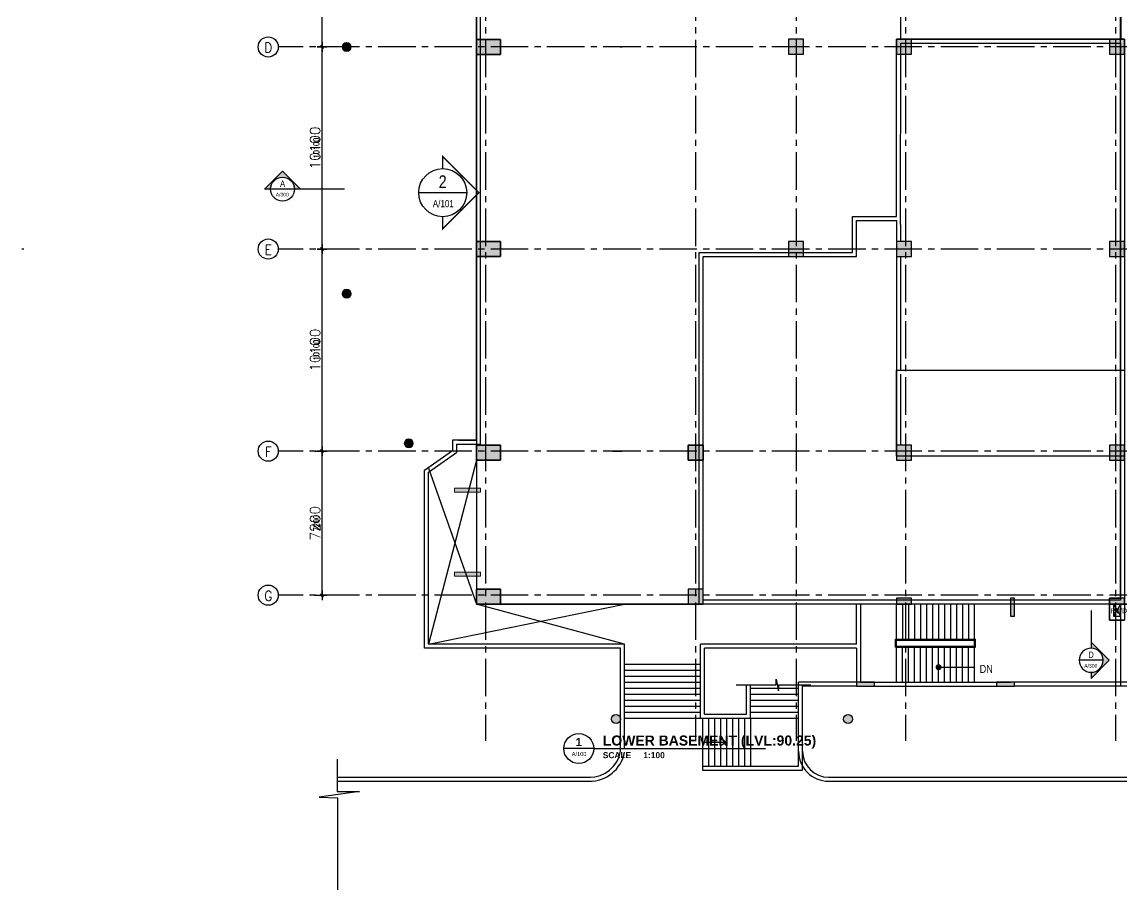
# Model space of a CAD drawing. Header units: millimetres. Extents: x 9951103 to 10069403, y -1438285 to -1363322.
# Drawn here: x 9951103 to 10006100, y -1437778 to -1394396 of the extents above; entities that cross this region are included whole.
import ezdxf
from ezdxf.enums import TextEntityAlignment as Align

# ---------------------------------------------------------------- set-up
doc = ezdxf.new("R2010")
doc.units = ezdxf.units.MM
doc.header["$MEASUREMENT"] = 0
doc.header["$PDMODE"] = 35
doc.linetypes.add('CENTER2', pattern=[1.125, 0.75, -0.125, 0.125, -0.125])
for name, color, linetype in [('A-DIM', 3, 'Continuous'), ('A-DIMN-100', 5, 'Continuous'), ('A-ELEV-MDUM', 4, 'Continuous'), ('A-GRID-100', 5, 'CENTER2'), ('A-REFR-ELEV', 8, 'Continuous'), ('A-REFR-SECT', 8, 'Continuous'), ('A-REFR-TITL-100', 2, 'Continuous'), ('A-TEXT-NOTE-100', 4, 'Continuous'), ('A-WALL-MSNY', 3, 'Continuous'), ('BEAMSZ', 3, 'Continuous'), ('hatch', 8, 'Continuous'), ('S TRUSS', 6, 'Continuous'), ('S-BEAM', 6, 'Continuous'), ('S-COL', 200, 'Continuous'), ('S-CUTOUT', 11, 'Continuous'), ('S-GRID', 8, 'CENTER2'), ('S-HATH-CONC', 253, 'Continuous'), ('S-MIS', 8, 'Continuous')]:
    doc.layers.add(name, color=color, linetype=linetype)
doc.layers.add('STR COL', color=200, linetype='Continuous', lineweight=15)
doc.layers.add('STR HATCH', color=25, linetype='Continuous', lineweight=15)
doc.styles.add('ARIAL', font='arial.ttf', dxfattribs={"width": 0.8})
doc.styles.add('ARIAL-TITLE', font='arialbd.ttf')
doc.styles.add('RomanS', font='romans.shx')
doc.styles.add('ROMANS-TITLE', font='ROMANS.shx', dxfattribs={"width": 0.8})
doc.styles.get("Standard").update_dxf_attribs({"font": 'arial.ttf'})
doc.dimstyles.new('A-150-DIM-EXT', dxfattribs={"dimscale": 150, "dimtxt": 1.8, "dimasz": 0.008, "dimexe": 100, "dimexo": 100, "dimgap": 1, "dimtad": 1, "dimdec": 0, "dimdsep": 46, "dimtxsty": 'ROMANS-TITLE', "dimblk1": 'WSA-DOT-100', "dimblk2": 'WSA-DOT-100', "dimsah": 1, "dimcen": 0.025, "dimse1": 1, "dimse2": 1, "dimclrd": 5, "dimclre": 5, "dimclrt": 7, "dimazin": 2, "dimtfac": 1, "dimtdec": 0, "dimtix": 1, "dimtmove": 2, "dimatfit": 3, "dimldrblk": 'WSA-DOT-100', "dimfxl": 1, "dimtolj": 1, "dimtzin": 0, "dimarcsym": 0})
doc.dimstyles.new('SECDIM', dxfattribs={"dimtxt": 250, "dimasz": 150, "dimexe": 75, "dimexo": 100, "dimgap": 100, "dimtad": 1, "dimdec": 0, "dimzin": 0, "dimdsep": 46, "dimtxsty": 'RomanS', "dimblk1": 'OBLIQUE', "dimblk2": 'OBLIQUE', "dimsah": 1, "dimcen": 0, "dimdle": 75, "dimclrd": 8, "dimclre": 8, "dimclrt": 3, "dimadec": 0, "dimazin": 0, "dimtfac": 1, "dimtdec": 0, "dimtofl": 0, "dimtmove": 2, "dimatfit": 3, "dimldrblk": 'OBLIQUE', "dimfxl": 1, "dimtolj": 1, "dimtzin": 0, "dimarcsym": 0})
doc.dimstyles.get("Standard").update_dxf_attribs({"dimtxt": 0.18, "dimasz": 0.18, "dimexe": 0.18, "dimexo": 0.0625, "dimgap": 0.09, "dimtad": 0, "dimtih": 1, "dimtoh": 1, "dimdec": 4, "dimzin": 0, "dimdsep": 46, "dimtxsty": 'Standard', "dimcen": 0.09, "dimadec": 0, "dimazin": 0, "dimtfac": 1, "dimtdec": 4, "dimtofl": 0, "dimtmove": 0, "dimatfit": 3, "dimfxl": 1, "dimtolj": 1, "dimtzin": 0, "dimarcsym": 0})

# ---------------------------------------------------------------- blocks, each defined once
blk = doc.blocks.new('A-ELEV-REF-1')
at = {"layer": 'A-REFR-ELEV', "ltscale": 800}
blk.add_line((-60, 0), (60, 0), dxfattribs=at)
at = {"layer": 'A-REFR-ELEV', "color": 4, "linetype": 'Continuous', "style": 'ARIAL', "width": 0.8}
for tag, height, p in [('ELEV-NO', 32, (-0.1, 27.6)), ('DRAWING-REF', 18, (1.5, -27))]:
    blk.add_attdef(tag, text='', height=height, dxfattribs=at).set_placement(p, align=Align.MIDDLE)
blk = doc.blocks.new('A-ELEV-REF-ARROW-1')
at = {"layer": 'A-REFR-ELEV', "const_width": 34.3}
blk.add_lwpolyline([(600, 0), (904, 0), (0, -904), (-904, 0), (-600, 0)], dxfattribs=at)
at = {"layer": 'A-REFR-ELEV'}
blk.add_circle((0, 0), 600, dxfattribs=at)
blk = doc.blocks.new('A-SEC-REF-ARROW-1')
at = {"layer": 'A-REFR-SECT'}
h = blk.add_hatch(color=8, dxfattribs=at)
edge = h.paths.add_edge_path()
edge.add_line((0, 904), (0, 600))
edge.add_ellipse((0, 0), major_axis=(424, 424), ratio=1, start_angle=45, end_angle=135)
edge.add_ellipse((0, 0), major_axis=(424, 424), ratio=1, start_angle=135, end_angle=225)
edge.add_line((0, -600), (0, -904))
edge.add_line((0, -904), (-904, 0))
edge.add_line((-904, 0), (0, 904))
at = {"layer": 'A-REFR-SECT', "color": 8, "linetype": 'Continuous', "ltscale": 100}
for p, q in [((-904, 0), (0, 904)), ((0, 904), (0, 600)), ((0, -904), (-904, 0)), ((0, -600), (0, -904))]:
    blk.add_line(p, q, dxfattribs=at)
at = {"layer": 'A-REFR-SECT', "color": 8, "linetype": 'Continuous'}
blk.add_circle((0, 0), 600, dxfattribs=at)
blk = doc.blocks.new('A-SEC-REF-1')
at = {"layer": 'A-REFR-SECT', "ltscale": 800}
blk.add_line((-600, 0), (600, 0), dxfattribs=at)
at = {"layer": 'A-REFR-SECT', "color": 4, "linetype": 'Continuous', "style": 'ARIAL', "width": 0.8}
for tag, height, p in [('SECTION-LETTER', 320, (-1, 276)), ('DRAWING-REF', 180, (15, -270))]:
    blk.add_attdef(tag, text='', height=height, dxfattribs=at).set_placement(p, align=Align.MIDDLE)
blk = doc.blocks.new('A-DETAIL-TITLE-100')
at = {"layer": 'A-REFR-TITL-100', "color": 8, "linetype": 'Continuous'}
blk.add_line((0, 0), (-1500, 0), dxfattribs=at)
blk.add_circle((-750, 0), 750, dxfattribs=at)
at = {"layer": 'A-REFR-TITL-100', "color": 4, "style": 'ARIAL-TITLE'}
for tag, p, height in [('TITLE1', (450, 937), 500), ('TITLE2', (450, 237), 500), ('SCALE1', (450, -480), 300), ('SCALE2', (2479, -480), 300)]:
    blk.add_attdef(tag, p, '', height=height, dxfattribs=at)
at = {"layer": 'A-REFR-TITL-100', "color": 8, "linetype": 'Continuous', "style": 'ARIAL-TITLE'}
blk.add_attdef('DRWG-NO', text='', height=400, dxfattribs=at).set_placement((-751, 326), align=Align.MIDDLE)
at = {"layer": 'A-REFR-TITL-100', "color": 8, "linetype": 'Continuous', "style": 'ARIAL', "width": 0.8}
blk.add_attdef('DRAWING-REF', text='', height=200, dxfattribs=at).set_placement((-735, -270), align=Align.MIDDLE)
blk = doc.blocks.new('WSA-DOT-100')
at = {"layer": 'A-DIMN-100', "color": 5}
for p, q in [((-200, 0), (200, 0)), ((0, -200), (0, 200))]:
    blk.add_line(p, q, dxfattribs=at)
at = {"layer": 'A-DIMN-100', "color": 1, "const_width": 60}
blk.add_lwpolyline([(-30, 0, 1), (30, 0, 1)], format="xyb", close=True, dxfattribs=at)
blk = doc.blocks.new('*D107')
at = {"layer": 'Defpoints', "color": 0}
for p in [(2728, 14480), (3191, 14480), (2728, 7280)]:
    blk.add_point(p, dxfattribs=at)
at = {"layer": 'S-HATH-CONC', "color": 8, "lineweight": -2}
for p, q in [((3191, 7281), (3191, 14479)), ((17728, 14480), (18191, 14480))]:
    blk.add_line(p, q, dxfattribs=at)
at = {"layer": 'S-HATH-CONC', "color": 8, "lineweight": -2, "xscale": 1.2, "yscale": 1.2, "zscale": 1.2}
for p, rotation in [((3191, 14480), 90), ((3191, 7280), 270)]:
    blk.add_blockref('WSA-DOT-100', p, dxfattribs=dict(at, rotation=rotation))
at = {"layer": 'S-HATH-CONC', "color": 8, "insert": (2906, 10880), "char_height": 270, "attachment_point": 5, "rotation": 90, "style": 'ROMANS-TITLE'}
blk.add_mtext('\\A1;7200', dxfattribs=at)
blk = doc.blocks.new('*D108')
at = {"layer": 'Defpoints', "color": 0}
for p in [(3191, 24580), (3280, 24580), (2728, 14480)]:
    blk.add_point(p, dxfattribs=at)
at = {"layer": 'S-HATH-CONC', "color": 8, "lineweight": -2}
for p, q in [((-11720, 24580), (-11809, 24580)), ((3191, 14481), (3191, 24578))]:
    blk.add_line(p, q, dxfattribs=at)
at = {"layer": 'S-HATH-CONC', "color": 8, "lineweight": -2, "xscale": 1.2, "yscale": 1.2, "zscale": 1.2}
for p, rotation in [((3191, 24580), 90), ((3191, 14480), 270)]:
    blk.add_blockref('WSA-DOT-100', p, dxfattribs=dict(at, rotation=rotation))
at = {"layer": 'S-HATH-CONC', "color": 8, "insert": (2906, 19530), "char_height": 270, "attachment_point": 5, "rotation": 90, "style": 'ROMANS-TITLE'}
blk.add_mtext('\\A1;10100', dxfattribs=at)
blk = doc.blocks.new('*D109')
at = {"layer": 'Defpoints', "color": 0}
for p in [(3105, 34680), (3191, 34680), (3280, 24581)]:
    blk.add_point(p, dxfattribs=at)
at = {"layer": 'S-HATH-CONC', "color": 8, "lineweight": -2}
for p, q in [((3191, 24582), (3191, 34679)), ((18105, 34680), (18191, 34680))]:
    blk.add_line(p, q, dxfattribs=at)
at = {"layer": 'S-HATH-CONC', "color": 8, "lineweight": -2, "xscale": 1.2, "yscale": 1.2, "zscale": 1.2}
for p, rotation in [((3191, 34680), 90), ((3191, 24581), 270)]:
    blk.add_blockref('WSA-DOT-100', p, dxfattribs=dict(at, rotation=rotation))
at = {"layer": 'S-HATH-CONC', "color": 8, "insert": (2906, 29630), "char_height": 270, "attachment_point": 5, "rotation": 90, "style": 'ROMANS-TITLE'}
blk.add_mtext('\\A1;10100', dxfattribs=at)
blk = doc.blocks.new('*D110')
at = {"layer": 'Defpoints', "color": 0}
for p in [(3191, 42580), (3477, 42580), (3160, 34680)]:
    blk.add_point(p, dxfattribs=at)
at = {"layer": 'S-HATH-CONC', "color": 8, "lineweight": -2}
for p, q in [((-11523, 42580), (-11809, 42580)), ((3191, 34681), (3191, 42579))]:
    blk.add_line(p, q, dxfattribs=at)
at = {"layer": 'S-HATH-CONC', "color": 8, "lineweight": -2, "xscale": 1.2, "yscale": 1.2, "zscale": 1.2}
for p, rotation in [((3191, 42580), 90), ((3191, 34680), 270)]:
    blk.add_blockref('WSA-DOT-100', p, dxfattribs=dict(at, rotation=rotation))
at = {"layer": 'S-HATH-CONC', "color": 8, "insert": (2906, 38630), "char_height": 270, "attachment_point": 5, "rotation": 90, "style": 'ROMANS-TITLE'}
blk.add_mtext('\\A1;7900', dxfattribs=at)
blk = doc.blocks.new('_Oblique')
at = {"color": 0, "linetype": 'ByBlock', "lineweight": -2}
blk.add_line((-0.5, -0.5), (0.5, 0.5), dxfattribs=at)
blk = doc.blocks.new('*D139')
at = {"layer": 'A-DIM', "color": 8, "linetype": 'ByBlock', "lineweight": -2, "ltscale": 4}
for p, q in [((2828, 14480), (3266, 14480)), ((3191, 7205), (3191, 14555)), ((2828, 7280), (3266, 7280))]:
    blk.add_line(p, q, dxfattribs=at)
at = {"layer": 'Defpoints', "color": 0}
for p in [(2728, 14480), (3191, 14480), (2728, 7280)]:
    blk.add_point(p, dxfattribs=at)
at = {"layer": 'A-DIM', "color": 8, "lineweight": -2, "xscale": 150, "yscale": 150, "zscale": 150}
for p, rotation in [((3191, 14480), 90), ((3191, 7280), 270)]:
    blk.add_blockref('_Oblique', p, dxfattribs=dict(at, rotation=rotation))
at = {"layer": 'A-DIM', "color": 8, "insert": (2841, 10880), "char_height": 500, "attachment_point": 5, "rotation": 90, "style": 'RomanS'}
blk.add_mtext('\\A1;7200', dxfattribs=at)
blk = doc.blocks.new('*D140')
at = {"layer": 'A-DIM', "color": 8, "linetype": 'ByBlock', "lineweight": -2, "ltscale": 4}
for p, q in [((3180, 24580), (3116, 24580)), ((3191, 14405), (3191, 24655)), ((2828, 14480), (3266, 14480))]:
    blk.add_line(p, q, dxfattribs=at)
at = {"layer": 'Defpoints', "color": 0}
for p in [(3191, 24580), (3280, 24580), (2728, 14480)]:
    blk.add_point(p, dxfattribs=at)
at = {"layer": 'A-DIM', "color": 8, "lineweight": -2, "xscale": 150, "yscale": 150, "zscale": 150}
for p, rotation in [((3191, 24580), 90), ((3191, 14480), 270)]:
    blk.add_blockref('_Oblique', p, dxfattribs=dict(at, rotation=rotation))
at = {"layer": 'A-DIM', "color": 8, "insert": (2841, 19530), "char_height": 500, "attachment_point": 5, "rotation": 90, "style": 'RomanS'}
blk.add_mtext('\\A1;10100', dxfattribs=at)
blk = doc.blocks.new('*D141')
at = {"layer": 'A-DIM', "color": 8, "linetype": 'ByBlock', "lineweight": -2, "ltscale": 4}
for p, q in [((3191, 24506), (3191, 34755)), ((3205, 34680), (3266, 34680)), ((3180, 24581), (3116, 24581))]:
    blk.add_line(p, q, dxfattribs=at)
at = {"layer": 'Defpoints', "color": 0}
for p in [(3105, 34680), (3191, 34680), (3280, 24581)]:
    blk.add_point(p, dxfattribs=at)
at = {"layer": 'A-DIM', "color": 8, "lineweight": -2, "xscale": 150, "yscale": 150, "zscale": 150}
for p, rotation in [((3191, 34680), 90), ((3191, 24581), 270)]:
    blk.add_blockref('_Oblique', p, dxfattribs=dict(at, rotation=rotation))
at = {"layer": 'A-DIM', "color": 8, "insert": (2841, 29630), "char_height": 500, "attachment_point": 5, "rotation": 90, "style": 'RomanS'}
blk.add_mtext('\\A1;10100', dxfattribs=at)
blk = doc.blocks.new('*D142')
at = {"layer": 'A-DIM', "color": 8, "linetype": 'ByBlock', "lineweight": -2, "ltscale": 4}
for p, q in [((3377, 42580), (3116, 42580)), ((3191, 34605), (3191, 42655)), ((3260, 34680), (3266, 34680))]:
    blk.add_line(p, q, dxfattribs=at)
at = {"layer": 'Defpoints', "color": 0}
for p in [(3191, 42580), (3477, 42580), (3160, 34680)]:
    blk.add_point(p, dxfattribs=at)
at = {"layer": 'A-DIM', "color": 8, "lineweight": -2, "xscale": 150, "yscale": 150, "zscale": 150}
for p, rotation in [((3191, 42580), 90), ((3191, 34680), 270)]:
    blk.add_blockref('_Oblique', p, dxfattribs=dict(at, rotation=rotation))
at = {"layer": 'A-DIM', "color": 8, "insert": (2841, 38630), "char_height": 500, "attachment_point": 5, "rotation": 90, "style": 'RomanS'}
blk.add_mtext('\\A1;7900', dxfattribs=at)
blk = doc.blocks.new('A$C5ABE449E')
at = {"layer": 'STR HATCH'}
blk.add_hatch(color=8, dxfattribs=at).paths.add_polyline_path([(75, 75), (825, 75), (825, 825), (75, 825)])
at = {"layer": 'STR COL', "color": 8}
blk.add_lwpolyline([(75, 75), (825, 75), (825, 825), (75, 825)], close=True, dxfattribs=at)
blk = doc.blocks.new('A$C2C6B63A1')
at = {"layer": 'STR HATCH'}
blk.add_hatch(color=256, dxfattribs=at).paths.add_polyline_path([(0, 75), (1200, 75), (1200, 825), (0, 825)])
at = {"layer": 'STR COL'}
blk.add_lwpolyline([(0, 75), (1200, 75), (1200, 825), (0, 825)], close=True, dxfattribs=at)
blk = doc.blocks.new('REV COL LAYOUT')
blk.add_hatch(color=8).paths.add_polyline_path([(30088, -35927), (30288, -35927), (30288, -35027), (30088, -35027)])
at = {"layer": 'STR HATCH'}
h = blk.add_hatch(color=8, dxfattribs=at)
edge = h.paths.add_edge_path()
edge.add_arc((-3106, -7477), 225, 0, 360)
h = blk.add_hatch(color=8, dxfattribs=at)
edge = h.paths.add_edge_path()
edge.add_arc((-3106, -19813), 225, 0, 360)
h = blk.add_hatch(color=8, dxfattribs=at)
edge = h.paths.add_edge_path()
edge.add_arc((0, -27290), 225, 0, 360)
for points in [[(2288, -29526), (3588, -29526), (3588, -29726), (2288, -29726)], [(2288, -33727), (3588, -33727), (3588, -33927), (2288, -33927)], [(24388, -35327), (25138, -35327), (25138, -35027), (24388, -35027)], [(35038, -35327), (35788, -35327), (35788, -35027), (35038, -35027)], [(22388, -39228), (22388, -39428), (23288, -39428), (23288, -39228)], [(29388, -39228), (29388, -39428), (30288, -39428), (30288, -39228)]]:
    blk.add_hatch(color=8, dxfattribs=at).paths.add_polyline_path(points)
h = blk.add_hatch(color=8, dxfattribs=at)
edge = h.paths.add_edge_path()
edge.add_arc((21963, -41067), 225, 0, 360)
edge = h.paths.add_edge_path()
edge.add_arc((10361, -41067), 225, 0, 360)
at = {"layer": 'S TRUSS', "color": 8}
for points in [[(30088, -35927), (30288, -35927), (30288, -35027), (30088, -35027)], [(22388, -39228), (22388, -39428), (23288, -39428), (23288, -39228)], [(29388, -39228), (29388, -39428), (30288, -39428), (30288, -39228)]]:
    blk.add_lwpolyline(points, close=True, dxfattribs=at)
for centre in [(10361, -41067), (21963, -41067), (21963, -41067)]:
    blk.add_circle(centre, 225, dxfattribs=at)
at = {"layer": 'STR COL', "color": 8}
for points in [[(2288, -29526), (3588, -29526), (3588, -29726), (2288, -29726)], [(2288, -33727), (3588, -33727), (3588, -33927), (2288, -33927)], [(24388, -35327), (25138, -35327), (25138, -35027), (24388, -35027)], [(35038, -35327), (35788, -35327), (35788, -35027), (35038, -35027)]]:
    blk.add_lwpolyline(points, close=True, dxfattribs=at)
for centre in [(-3106, -7477), (-3106, -19813), (0, -27290)]:
    blk.add_circle(centre, 225, dxfattribs=at)
at = {"layer": 'A-WALL-MSNY', "color": 8}
for p in [(3388, -7927), (3388, -18027), (3388, -28202), (3388, -35403)]:
    blk.add_blockref('A$C2C6B63A1', p, dxfattribs=at)
at = {"layer": 'hatch', "color": 8}
for p in [(18913, -7910), (24313, -7910), (34963, -7910), (18913, -18027), (24313, -18027), (34963, -18027), (13888, -28202), (24313, -28202), (34963, -28202), (13888, -35402)]:
    blk.add_blockref('A$C5ABE449E', p, dxfattribs=at)
blk = doc.blocks.new('A$C3E527FA5')
at = {"layer": 'S-HATH-CONC'}
for points in [[(42569.4, 34323.3), (43319.4, 34323.3), (43319.4, 35073.3), (42569.4, 35073.3)], [(42569.4, 24205.7), (43319.4, 24205.7), (43319.4, 24955.7), (42569.4, 24955.7)], [(42569.4, 14030.8), (43319.4, 14030.8), (43319.4, 14780.8), (42569.4, 14780.8)], [(31919.3, 6830.8), (32669.3, 6830.8), (32669.3, 7130.8), (31919.3, 7130.8)], [(37619.3, 6230.8), (37819.3, 6230.8), (37819.3, 7130.8), (37619.3, 7130.8)], [(42569.4, 6830.8), (43319.4, 6830.8), (43319.4, 7130.8), (42569.4, 7130.8)], [(29919.5, 2929.7), (29919.5, 2729.7), (30819.5, 2729.7), (30819.5, 2929.7)], [(36919.5, 2929.7), (36919.5, 2729.7), (37819.5, 2729.7), (37819.5, 2929.7)]]:
    blk.add_hatch(color=8, dxfattribs=at).paths.add_polyline_path(points)
at = {"color": 8}
for points in [[(10919.1, 35055.5), (12119.1, 35055.5), (12119.1, 34305.5), (10919.1, 34305.5)], [(26519.1, 34323.3), (27269.1, 34323.3), (27269.1, 35073.3), (26519.1, 35073.3)], [(31919.3, 34323.3), (32669.3, 34323.3), (32669.3, 35073.3), (31919.3, 35073.3)], [(10919.1, 24955.7), (12119.1, 24955.7), (12119.1, 24205.7), (10919.1, 24205.7)], [(26519.1, 24205.7), (27269.1, 24205.7), (27269.1, 24955.7), (26519.1, 24955.7)], [(31919.3, 24205.7), (32669.3, 24205.7), (32669.3, 24955.7), (31919.3, 24955.7)], [(10919.1, 14780.8), (12119.1, 14780.8), (12119.1, 14030.8), (10919.1, 14030.8)], [(21494.2, 14780.8), (22244.2, 14780.8), (22244.2, 14030.8), (21494.2, 14030.8)], [(31919.3, 14030.8), (32669.3, 14030.8), (32669.3, 14780.8), (31919.3, 14780.8)], [(10919.1, 7580.1), (12119.1, 7580.1), (12119.1, 6830.1), (10919.1, 6830.1)], [(21494.2, 6830.8), (22244.2, 6830.8), (22244.2, 7580.8), (21494.2, 7580.8)]]:
    blk.add_lwpolyline(points, close=True, dxfattribs=at)
at = {"layer": 'A-DIM', "color": 8, "linetype": 'ByBlock', "ltscale": 4}
for centre in [(503.4, 34680.3), (503.4, 24580.7), (503.4, 14479.7), (503.4, 7280.1)]:
    blk.add_circle(centre, 503.4, dxfattribs=at)
at = {"layer": 'A-GRID-100', "color": 8, "linetype": 'CENTER2', "ltscale": 2500}
for p, q in [((11369.1, 54731.7), (11369.1, 2245.6)), ((21869.2, 54731.7), (21869.2, 2245.6)), ((26894.1, 54731.7), (26894.1, 2245.6)), ((32369.3, 54731.7), (32369.3, 2245.6)), ((42869.4, 54731.7), (42869.4, 2245.6)), ((80999.3, 34680.3), (1006.7, 34680.3)), ((80999.3, 24580.7), (1006.7, 24580.7)), ((80999.3, 14479.7), (1006.7, 14479.7)), ((80999.3, 7280.1), (1006.7, 7280.1))]:
    blk.add_line(p, q, dxfattribs=at)
at = {"layer": 'S TRUSS', "color": 8}
for points in [[(29919.5, 2929.7), (29919.5, 2729.7), (30819.5, 2729.7), (30819.5, 2929.7)], [(36919.5, 2929.7), (36919.5, 2729.7), (37819.5, 2729.7), (37819.5, 2929.7)], [(36919.5, 2929.7), (36919.5, 2729.7), (37819.5, 2729.7), (37819.5, 2929.7)], [(36919.5, 2929.7), (36919.5, 2729.7), (37819.5, 2729.7), (37819.5, 2929.7)]]:
    blk.add_lwpolyline(points, close=True, dxfattribs=at)
at = {"layer": 'S-COL', "color": 8}
for points in [[(10919.1, 34305.5), (12119.1, 34305.5), (12119.1, 35055.5), (10919.1, 35055.5)], [(42569.4, 34323.3), (43319.4, 34323.3), (43319.4, 35073.3), (42569.4, 35073.3)], [(10919.1, 24205.7), (12119.1, 24205.7), (12119.1, 24955.7), (10919.1, 24955.7)], [(42569.4, 24205.7), (43319.4, 24205.7), (43319.4, 24955.7), (42569.4, 24955.7)], [(10919.1, 14030.8), (12119.1, 14030.8), (12119.1, 14780.8), (10919.1, 14780.8)], [(21494.2, 14030.8), (22244.2, 14030.8), (22244.2, 14780.8), (21494.2, 14780.8)], [(42569.4, 14030.8), (43319.4, 14030.8), (43319.4, 14780.8), (42569.4, 14780.8)], [(10919.1, 6830.1), (12119.1, 6830.1), (12119.1, 7580.1), (10919.1, 7580.1)], [(31919.3, 6830.8), (32669.3, 6830.8), (32669.3, 7130.8), (31919.3, 7130.8)], [(37619.3, 6230.8), (37819.3, 6230.8), (37819.3, 7130.8), (37619.3, 7130.8)], [(42569.4, 6830.8), (43319.4, 6830.8), (43319.4, 7130.8), (42569.4, 7130.8)]]:
    blk.add_lwpolyline(points, close=True, dxfattribs=at)
at = {"layer": 'BEAMSZ', "color": 8, "linetype": 'Continuous', "style": 'RomanS', "width": 0.85}
for s, p in [('D', (505.7, 34646.7)), ('E', (505.7, 24547.1)), ('F', (505.7, 14446.1)), ('G', (505.7, 7246.5))]:
    blk.add_text(s, height=500, dxfattribs=at).set_placement(p, align=Align.MIDDLE)
at = {"layer": 'S-HATH-CONC', "color": 8}
for base, p1, p2, picture, middle in [((3191.2, 42580.4), (3159.5, 34680.3), (3476.7, 42580.4), '*D110', (2906.2, 38630.3)), ((3191.2, 34680.3), (3280.2, 24580.7), (3105.2, 34680.3), '*D109', (2906.2, 29630.5)), ((3191.2, 24579.7), (2727.7, 14479.7), (3280.2, 24579.7), '*D108', (2906.2, 19529.7)), ((3191.2, 14479.7), (2727.7, 7280.1), (2727.7, 14479.7), '*D107', (2906.2, 10879.9))]:
    dim = blk.add_linear_dim(base=base, p1=p1, p2=p2, angle=90, dimstyle='A-150-DIM-EXT', override={"dimse2": 0, "dimclrd": 8, "dimclre": 8, "dimclrt": 8}, dxfattribs=at)
    dim.commit()
    dim.dimension.update_dxf_attribs({"geometry": picture, "text_midpoint": middle})
blk = doc.blocks.new('A$C38CA724D')
at = {"layer": 'A-DIM', "color": 8, "linetype": 'ByBlock', "ltscale": 4}
for centre in [(503.4, 34680.3), (503.4, 24580.7), (503.4, 14479.7), (503.4, 7280.1)]:
    blk.add_circle(centre, 503.4, dxfattribs=at)
at = {"layer": 'S-GRID', "color": 8, "linetype": 'CENTER2', "ltscale": 2500}
for p, q in [((11369.1, 54731.7), (11369.1, 0)), ((21869.2, 54731.7), (21869.2, 0)), ((26894.1, 54731.7), (26894.1, 0)), ((32369.3, 54731.7), (32369.3, 0)), ((42869.4, 54731.7), (42869.4, 0)), ((80999.3, 34680.3), (1006.7, 34680.3)), ((80999.3, 24580.7), (1006.7, 24580.7)), ((80999.3, 14479.7), (1006.7, 14479.7)), ((80999.3, 7280.1), (1006.7, 7280.1))]:
    blk.add_line(p, q, dxfattribs=at)
at = {"layer": 'BEAMSZ', "color": 8, "linetype": 'Continuous', "style": 'RomanS', "width": 0.85}
for s, p in [('D', (505.7, 34646.7)), ('E', (505.7, 24547.1)), ('F', (505.7, 14446.1)), ('G', (505.7, 7246.5))]:
    blk.add_text(s, height=500, dxfattribs=at).set_placement(p, align=Align.MIDDLE)
at = {"layer": 'A-DIM', "color": 8, "linetype": 'ByBlock', "ltscale": 4}
for base, p1, p2, picture, middle in [((3191.2, 42580.4), (3159.5, 34680.3), (3476.7, 42580.4), '*D142', (2841.2, 38630.3)), ((3191.2, 34680.3), (3280.2, 24580.7), (3105.2, 34680.3), '*D141', (2841.2, 29630.5)), ((3191.2, 24579.7), (2727.7, 14479.7), (3280.2, 24579.7), '*D140', (2841.2, 19529.7)), ((3191.2, 14479.7), (2727.7, 7280.1), (2727.7, 14479.7), '*D139', (2841.2, 10879.9))]:
    dim = blk.add_linear_dim(base=base, p1=p1, p2=p2, angle=90, dimstyle='SECDIM', override={"dimtxt": 500, "dimclrt": 8}, dxfattribs=at)
    dim.commit()
    dim.dimension.update_dxf_attribs({"geometry": picture, "text_midpoint": middle})
blk = doc.blocks.new('A$C1FD4616B')
at = {"layer": 'S-MIS', "color": 8}
for p, q in [((1966, 26620), (1966, 53619)), ((2166, 26420), (2166, 53819)), ((766, 26620), (766, 26108)), ((1966, 26620), (766, 26620)), ((966, 26420), (2166, 26420)), ((966, 26420), (966, 26004)), ((1066, 26620), (1966, 26620)), ((-634, 25122), (766, 26108)), ((-434, 25018), (966, 26004)), ((-634, 16220), (-634, 25122)), ((-434, 16420), (-434, 25018)), ((22966, 14519), (22966, 18419)), ((22966, 14519), (22966, 18419)), ((23266, 18419), (23266, 16619)), ((23566, 18419), (23566, 16619)), ((23866, 18419), (23866, 16619)), ((24166, 18419), (24166, 16619)), ((24466, 18419), (24466, 16619)), ((24766, 18419), (24766, 16619)), ((25066, 18419), (25066, 16619)), ((25366, 18419), (25366, 16619)), ((25666, 18419), (25666, 16619)), ((25966, 18419), (25966, 16619)), ((26266, 18419), (26266, 16619)), ((26566, 18419), (26566, 16619)), ((26866, 14519), (26866, 18419)), ((22916, 16669), (26916, 16669)), ((22916, 16269), (22916, 16669)), ((22966, 16619), (26866, 16619)), ((26916, 16269), (26916, 16669)), ((9166, 16220), (-634, 16220)), ((9166, 16220), (-634, 16220)), ((9366, 16420), (-434, 16420)), ((9366, 16420), (-434, 16420)), ((9166, 11069), (9166, 16220)), ((9166, 11069), (9166, 16220)), ((9166, 11218), (9166, 16220)), ((9366, 11218), (9366, 16420)), ((9366, 11218), (9366, 16420)), ((9366, 11218), (9366, 16420)), ((13166, 12719), (13166, 16420)), ((20966, 16420), (13166, 16420)), ((13366, 12919), (13366, 16220)), ((20966, 16220), (13366, 16220)), ((22916, 16269), (26916, 16269)), ((22966, 16319), (26866, 16319)), ((23266, 14519), (23266, 16319)), ((23566, 14519), (23566, 16319)), ((23866, 14519), (23866, 16319)), ((24166, 14519), (24166, 16319)), ((24466, 14519), (24466, 16319)), ((24766, 14519), (24766, 16319)), ((25066, 14519), (25066, 16319)), ((25366, 14519), (25366, 16319)), ((25666, 14519), (25666, 16319)), ((25966, 14519), (25966, 16319)), ((26266, 14519), (26266, 16319)), ((26566, 14519), (26566, 16319)), ((9357, 15419), (13158, 15419)), ((9357, 15119), (13158, 15119)), ((9357, 14819), (13158, 14819)), ((9357, 14519), (13158, 14519)), ((15466, 12919), (15466, 14388)), ((15666, 12719), (15666, 14388)), ((18066, 13819), (18066, 14520)), ((20966, 14520), (18066, 14520)), ((18066, 10319), (18066, 14389)), ((18266, 10119), (18266, 14389)), ((18266, 11218), (18266, 14320)), ((20966, 14320), (18266, 14320)), ((20966, 14320), (28866, 14320)), ((21166, 14520), (28666, 14520)), ((46666, 14520), (28866, 14520)), ((46466, 14320), (28866, 14320)), ((9366, 14219), (13158, 14219)), ((9366, 13919), (13158, 13919)), ((15666, 14219), (18066, 14219)), ((15666, 13919), (18066, 13919)), ((9366, 13619), (13158, 13619)), ((9366, 13319), (13158, 13319)), ((15666, 13619), (18066, 13619)), ((15666, 13319), (18066, 13319)), ((18066, 11218), (18066, 13619)), ((9366, 13019), (13166, 13019)), ((9366, 12719), (13166, 12719)), ((13166, 12719), (15666, 12719)), ((13266, 12719), (13266, 10319)), ((13366, 12919), (15466, 12919)), ((13566, 12719), (13566, 10319)), ((13866, 12719), (13866, 10319)), ((14166, 12719), (14166, 10319)), ((14466, 12719), (14466, 10319)), ((14766, 12719), (14766, 10319)), ((15066, 12719), (15066, 10319)), ((15366, 12719), (15366, 10319)), ((15666, 13019), (18066, 13019)), ((15666, 12719), (15666, 10319)), ((15666, 12719), (18066, 12719)), ((14466, 11519), (14166, 11694)), ((13266, 11519), (14466, 11519)), ((14466, 11519), (14166, 11343)), ((13266, 10319), (18066, 10319)), ((13266, 10319), (13266, 10119)), ((13266, 10119), (18266, 10119)), ((-5001, 9769), (7661, 9769)), ((-5001, 9569), (7662, 9569)), ((19565, 9569), (45166, 9569)), ((19566, 9769), (45166, 9769)), ((25566, 9769), (45166, 9769)), ((25566, 9769), (45166, 9769))]:
    blk.add_line(p, q, dxfattribs=at)
at = {"layer": 'S-MIS'}
for p, q in [((20966, 16420), (20966, 18420)), ((21166, 18420), (21166, 14520)), ((20966, 16220), (20966, 14520))]:
    blk.add_line(p, q, dxfattribs=at)
at = {"layer": 'S-MIS', "color": 8}
for points in [[(14937, 14388), (16940, 14388), (16940, 14675), (17063, 14086), (17072, 14389), (18672, 14389)], [(-5001, 10668), (-5001, 10668), (-5001, 9057), (-3889, 9057), (-5906, 8768), (-4993, 8735), (-4993, 4135)]]:
    blk.add_lwpolyline(points, dxfattribs=at)
for centre, radius, start, end in [((7623, 11334), 1565, 268.6184, 350.2637), ((7623, 11330), 1762, 268.7583, 349.7719), ((19566, 11069), 1500, 180, 270), ((19566, 11069), 1300, 180, 270)]:
    blk.add_arc(centre, radius, start, end, dxfattribs=at)
at = {"layer": 'S-MIS', "color": 8, "insert": (27117, 14984), "char_height": 400, "width": 7229.96, "attachment_point": 7}
blk.add_mtext('\\pxt0;{\\fArial Narrow|b0|i0|c0|p34;DN}', dxfattribs=at)
at = {"layer": 'S-MIS', "color": 8}
blk.add_leader([(25066, 15269), (26866, 15269)], dimstyle='Standard', override={"dimscale": 300, "dimtxt": 2, "dimasz": 1, "dimexe": 1, "dimexo": 1, "dimgap": 0.75, "dimtad": 0, "dimtih": 0, "dimdec": 0, "dimzin": 8, "dimcen": 0.025, "dimclrd": 7, "dimclre": 7, "dimclrt": 3, "dimtdec": 0, "dimtix": 1, "dimtofl": 1, "dimtmove": 2, "dimatfit": 0, "dimldrblk": 'Dot'}, dxfattribs=at)

msp = doc.modelspace()

# ---------------------------------------------------------------- linework, layer by layer
at = {"color": 8}
msp.add_lwpolyline([(10039581.3, -1423492.9), (10027156.7, -1423493.7), (10027156.7, -1424292.2), (10025081.3, -1424292.2), (10025081.3, -1423493.7), (10016656.6, -1423493.7), (10016656.6, -1424292.2), (10015906.6, -1424292.2), (10015906.6, -1423492.9), (10006231.5, -1423493.7), (10006231.5, -1424292.2), (10005481.5, -1424292.2), (10005481.5, -1423192.9), (10006031.5, -1423192.9), (10006031.5, -1386392.2), (10006031.5, -1386392.2), (10006031.5, -1385392.2), (10006031.5, -1385392.2), (10006031.5, -1380092.6), (10025081.3, -1380092.6), (10025081.3, -1379294.1), (10027156.7, -1379294.1), (10027156.7, -1380093.4), (10039581.3, -1380093.4)], close=True, dxfattribs=at)
at = {"layer": 'A-ELEV-MDUM', "color": 8}
for p, q in [((10005681.5, -1423492.9), (10006031.5, -1424092.2)), ((10006031.5, -1423493), (10005681.5, -1424092.2))]:
    msp.add_line(p, q, dxfattribs=at)
at = {"layer": 'A-REFR-SECT', "color": 8, "linetype": 'Continuous'}
for p, q in [((9967231.4, -1402749.7), (9964731.4, -1402749.7)), ((10004555.7, -1423807.8), (10004555.7, -1425696.7))]:
    msp.add_line(p, q, dxfattribs=at)
at = {"layer": 'A-REFR-TITL-100', "color": 8, "linetype": 'Continuous'}
msp.add_line((9979690.5, -1430707.9), (9988282.8, -1430707.9), dxfattribs=at)
at = {"layer": 'A-WALL-MSNY', "color": 8}
for p, q in [((10005481.5, -1423492.9), (10005481.5, -1424292.2)), ((10005681.5, -1423492.9), (10005681.5, -1424092.2)), ((10006031.5, -1423493), (10006031.5, -1424092.2)), ((10006031.5, -1423493.7), (10015906.6, -1423493.7)), ((10005481.5, -1424292.2), (10006231.5, -1424292.2)), ((10005681.5, -1424092.2), (10006031.5, -1424092.2))]:
    msp.add_line(p, q, dxfattribs=at)
for points in [[(10006031.5, -1385843.4), (10006031.5, -1395250.5)], [(10006031.5, -1396000.5), (10006031.5, -1405368.1)], [(10006031.5, -1406118.1), (10006031.5, -1415542.9)], [(10006031.5, -1416292.9), (10006031.5, -1423192.9)]]:
    msp.add_lwpolyline(points, dxfattribs=at)
at = {"layer": 'hatch', "color": 8}
for p in [(9973831.3, -1380092.6), (10005481.5, -1423492.9)]:
    msp.add_line(p, (9973831.3, -1423493), dxfattribs=at)
at = {"layer": 'S TRUSS', "color": 3}
for p, q in [((10006031.5, -1423292.9), (9985156.3, -1423292.9)), ((10006031.5, -1423492.9), (10006031.5, -1427592.9))]:
    msp.add_line(p, q, dxfattribs=at)
at = {"layer": 'S-BEAM', "color": 3, "ltscale": 1000}
for p, q in [((9994831.4, -1404318.1), (9994831.4, -1405368.1)), ((9994831.4, -1404318.1), (9994831.4, -1405368.1)), ((9994831.4, -1404318.1), (9994831.4, -1405368.1)), ((9994831.4, -1404318.1), (9994831.4, -1405368.1)), ((9995033.3, -1404523.4), (9995033.3, -1405368.1)), ((9995033.3, -1404523.4), (9995033.3, -1405368.1)), ((9995033.3, -1404523.4), (9995033.3, -1405368.1)), ((9995033.3, -1404523.4), (9995033.3, -1405368.1)), ((9994831.4, -1406118.1), (9994831.4, -1415542.9)), ((9994831.4, -1406118.1), (9994831.4, -1415542.9)), ((9994831.4, -1406118.1), (9994831.4, -1415542.9)), ((9994831.4, -1406118.1), (9994831.4, -1415542.9)), ((9995031.4, -1406118.1), (9995031.4, -1411792.9)), ((9995031.4, -1406118.1), (9995031.4, -1411792.9)), ((9995031.4, -1406118.1), (9995031.4, -1411792.9)), ((9995031.4, -1406118.1), (9995031.4, -1411792.9)), ((9995031.4, -1411992.9), (9995031.4, -1415542.9)), ((9995031.4, -1411992.9), (9995031.4, -1415542.9)), ((9995031.4, -1411992.9), (9995031.4, -1415542.9)), ((9995031.4, -1411992.9), (9995031.4, -1415542.9)), ((9973831.3, -1416292.9), (9973831.3, -1423493.7)), ((9973831.3, -1416292.9), (9973831.3, -1423493.7)), ((9973831.3, -1416292.9), (9973831.3, -1423493.7)), ((9973831.3, -1416292.9), (9973831.3, -1423493.7)), ((9973831.3, -1423493.7), (9984781.3, -1423493.7)), ((9973831.3, -1423493.7), (9984781.3, -1423493.7)), ((9973831.3, -1423493.7), (9984781.3, -1423493.7)), ((9973831.3, -1423493.7), (9984781.3, -1423493.7))]:
    msp.add_line(p, q, dxfattribs=at)
for points in [[(9995043.7, -1380393.4), (10006043.9, -1380393.4), (10006043.9, -1395250.5), (9995043.7, -1395250.5), (9995043.7, -1395175.5), (9995043.7, -1395175.5), (9995043.7, -1380393.4)], [(9994831.4, -1404118.1), (9994831.4, -1395250.5), (10006231.5, -1395250.5), (10006231.5, -1423492.9), (9984956.3, -1423492.9), (9984956.3, -1405918.1), (9992631.4, -1405918.1)], [(9995033.3, -1404523.4), (9995043.7, -1395448.3), (10006031.5, -1395448), (10006031.5, -1411792.9)], [(9984956.3, -1423492.9), (9984956.3, -1405918.1), (9992631.4, -1405918.1), (9992631.4, -1404118.1), (9994831.4, -1404118.1)], [(9985156.3, -1423492.9), (9985156.3, -1406118.1), (9992831.4, -1406118.1), (9992831.4, -1404318.1), (9994831.4, -1404318.1)], [(9985156.3, -1406118.1), (9992831.4, -1406118.1)], [(10006031.5, -1411992.9), (10006031.5, -1423292.9), (9985156.3, -1423292.9), (9985156.3, -1406118.1)]]:
    msp.add_lwpolyline(points, dxfattribs=at)
msp.add_lwpolyline([(9994831.4, -1411792.9), (10006231.5, -1411792.9), (10006231.5, -1416092.9), (9994831.4, -1416092.9)], close=True, dxfattribs=at)
at = {"layer": 'S-CUTOUT', "color": 8, "linetype": 'Continuous', "ltscale": 750}
for p, q in [((9973831.3, -1416292.9), (9971431.3, -1425492.9)), ((9971431.3, -1416694.6), (9973831.3, -1423493.7)), ((9971431.3, -1425492.9), (9981231.3, -1423493.7)), ((9981231.3, -1425492.9), (9973831.3, -1423493.7))]:
    msp.add_line(p, q, dxfattribs=at)

# ---------------------------------------------------------------- block references
at = {"color": 8}
msp.add_blockref('A$C3E527FA5', (9962912.1, -1430323.7), dxfattribs=at)
msp.add_blockref('A$C1FD4616B', (9971865.7, -1441912.4))
ref = msp.add_blockref('A-ELEV-REF-1', (9972138.6, -1402925), dxfattribs=dict(at, xscale=20, yscale=20, zscale=20))
ref.add_attrib('DRAWING-REF', 'A/101', dxfattribs={"layer": 'A-REFR-ELEV', "color": 8, "linetype": 'Continuous', "height": 360, "style": 'ARIAL', "width": 0.8}).set_placement((9972169.4, -1403464.8), align=Align.MIDDLE)
ref.add_attrib('ELEV-NO', '2', dxfattribs={"layer": 'A-REFR-ELEV', "color": 8, "linetype": 'Continuous', "height": 640, "style": 'ARIAL', "width": 0.8}).set_placement((9972136.4, -1402374), align=Align.MIDDLE)
at = {"layer": 'A-REFR-ELEV', "color": 8, "xscale": 2, "yscale": 2, "zscale": 2, "rotation": 90}
msp.add_blockref('A-ELEV-REF-ARROW-1', (9972138.6, -1402925), dxfattribs=at)
at = {"layer": 'A-REFR-SECT', "color": 8, "rotation": 269.9999999999999}
msp.add_blockref('A-SEC-REF-ARROW-1', (9964131.4, -1402749.7), dxfattribs=at)
at = {"layer": 'A-REFR-SECT', "color": 8, "ltscale": 800}
ref = msp.add_blockref('A-SEC-REF-1', (9964131.4, -1402749.7), dxfattribs=dict(at, xscale=-1))
ref.add_attrib('SECTION-LETTER', 'A', dxfattribs={"color": 8, "linetype": 'Continuous', "height": 320, "style": 'ARIAL', "width": 0.8}).set_placement((9964132.5, -1402474.2), align=Align.MIDDLE)
ref.add_attrib('DRAWING-REF', 'A/300', dxfattribs={"color": 8, "linetype": 'Continuous', "height": 180, "style": 'ARIAL', "width": 0.8}).set_placement((9964116, -1403019.5), align=Align.MIDDLE)
at = {"layer": 'A-REFR-SECT', "color": 8, "xscale": -1}
msp.add_blockref('A-SEC-REF-ARROW-1', (10004555.7, -1426296.7), dxfattribs=at)
at = {"layer": 'A-REFR-SECT', "color": 8, "ltscale": 800}
ref = msp.add_blockref('A-SEC-REF-1', (10004555.7, -1426296.7), dxfattribs=dict(at, xscale=-1))
ref.add_attrib('SECTION-LETTER', 'D', dxfattribs={"color": 8, "linetype": 'Continuous', "height": 320, "style": 'ARIAL', "width": 0.8}).set_placement((10004556.8, -1426021.1), align=Align.MIDDLE)
ref.add_attrib('DRAWING-REF', 'A/300', dxfattribs={"color": 8, "linetype": 'Continuous', "height": 180, "style": 'ARIAL', "width": 0.8}).set_placement((10004540.3, -1426566.5), align=Align.MIDDLE)
at = {"layer": 'A-REFR-TITL-100', "color": 8}
ref = msp.add_blockref('A-DETAIL-TITLE-100', (9979690.5, -1430707.9), dxfattribs=at)
ref.add_attrib('TITLE2', 'LOWER BASEMENT (LVL:90.25)', (9980140.5, -1430556), dxfattribs={"color": 8, "height": 500, "style": 'ARIAL-TITLE'})
ref.add_attrib('DRWG-NO', '1', dxfattribs={"color": 8, "linetype": 'Continuous', "height": 400, "style": 'ARIAL-TITLE'}).set_placement((9978939.4, -1430382.4), align=Align.MIDDLE)
ref.add_attrib('DRAWING-REF', 'A/100', dxfattribs={"color": 8, "linetype": 'Continuous', "height": 200, "style": 'ARIAL', "width": 0.8}).set_placement((9978955.9, -1430977.8), align=Align.MIDDLE)
ref.add_attrib('SCALE1', 'SCALE', (9980140.5, -1431188.4), dxfattribs={"color": 8, "height": 300, "style": 'ARIAL-TITLE'})
ref.add_attrib('SCALE2', '1:100', (9982169.5, -1431188.4), dxfattribs={"color": 8, "height": 300, "style": 'ARIAL-TITLE'})
at = {"layer": 'S-BEAM', "ltscale": 1000}
msp.add_blockref('A$C38CA724D', (9962912.1, -1430323.8), dxfattribs=at)
at = {"layer": 'STR HATCH'}
msp.add_blockref('REV COL LAYOUT', (9970443.4, -1388165.7), dxfattribs=at)

# ---------------------------------------------------------------- texts
at = {"layer": 'A-TEXT-NOTE-100', "color": 8, "insert": (10005534.9, -1423694.8), "char_height": 250, "width": 7229.961, "attachment_point": 1}
msp.add_mtext('\\pxt0;{\\fArial Narrow|b0|i0|c0|p34;RWD}', dxfattribs=at)

doc.saveas('drawing.dxf')
